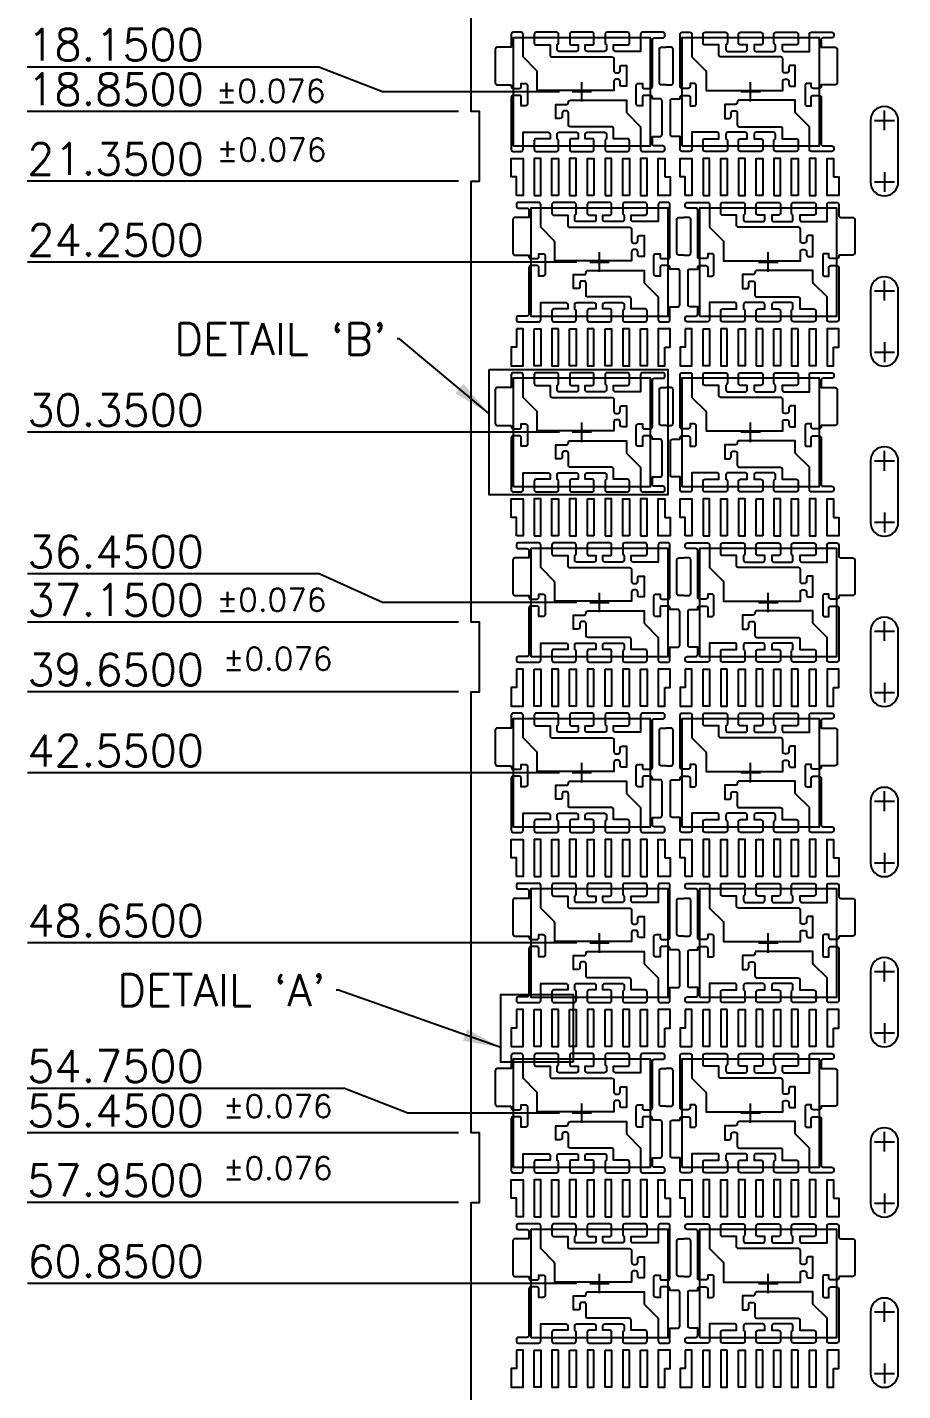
# Model space of a CAD drawing. Extents: x 37 to 266, y 59 to 387.
# Drawn here: x 39.7 to 108.7, y 213.3 to 320.8 of the extents above; entities that cross this region are included whole.
import ezdxf
from ezdxf.lldxf.tags import DXFTag

# ---------------------------------------------------------------- set-up
doc = ezdxf.new("R2010")
doc.units = 0
doc.header["$LTSCALE"] = 8
doc.header["$MEASUREMENT"] = 0
for name, color, linetype in [('CEN', 2, 'CENTER'), ('COIN-LINE', 4, 'Continuous'), ('DIM', 7, 'Continuous'), ('LF-LINE', 1, 'Continuous'), ('PKG-OUT', 3, 'HIDDEN')]:
    doc.layers.add(name, color=color, linetype=linetype)
doc.styles.add('SIMPLEX', font='SIMPLEX.shx', dxfattribs={"height": 3})
doc.styles.get("Standard").update_dxf_attribs({"font": 'SIMPLEX', "height": 3})
tags = doc.linetypes.add('CENTER', pattern=[2, 1.25, -0.25, 0.25, -0.25]).pattern_tags.tags
tags[10:11] = [DXFTag(74, 4), DXFTag(75, 0), DXFTag(340, '0'), DXFTag(46, 1.0), DXFTag(50, 0.0), DXFTag(44, 0.0), DXFTag(45, 0.0)]
tags[8:9] = [DXFTag(74, 4), DXFTag(75, 0), DXFTag(340, '0'), DXFTag(46, 1.0), DXFTag(50, 0.0), DXFTag(44, 0.0), DXFTag(45, 0.0)]
tags[6:7] = [DXFTag(74, 4), DXFTag(75, 0), DXFTag(340, '0'), DXFTag(46, 1.0), DXFTag(50, 0.0), DXFTag(44, 0.0), DXFTag(45, 0.0)]
tags[4:5] = [DXFTag(74, 4), DXFTag(75, 0), DXFTag(340, '0'), DXFTag(46, 1.0), DXFTag(50, 0.0), DXFTag(44, 0.0), DXFTag(45, 0.0)]
tags = doc.linetypes.add('HIDDEN', pattern=[0.375, 0.25, -0.125]).pattern_tags.tags
tags[6:7] = [DXFTag(74, 4), DXFTag(75, 0), DXFTag(340, '0'), DXFTag(46, 1.0), DXFTag(50, 0.0), DXFTag(44, 0.0), DXFTag(45, 0.0)]
tags[4:5] = [DXFTag(74, 4), DXFTag(75, 0), DXFTag(340, '0'), DXFTag(46, 1.0), DXFTag(50, 0.0), DXFTag(44, 0.0), DXFTag(45, 0.0)]
doc.dimstyles.get("Standard").update_dxf_attribs({"dimtxt": 0.18, "dimasz": 0.18, "dimexe": 0.18, "dimexo": 0.0625, "dimgap": 0.09, "dimtad": 0, "dimtih": 1, "dimtoh": 1, "dimdec": 4, "dimzin": 0, "dimdsep": 46, "dimtxsty": 'Standard', "dimcen": 0.09, "dimadec": 0, "dimazin": 0, "dimtfac": 1, "dimtdec": 4, "dimtofl": 0, "dimtmove": 0, "dimatfit": 3, "dimfxl": 1, "dimtolj": 1, "dimtzin": 0, "dimarcsym": 0})

# ---------------------------------------------------------------- blocks, each defined once
blk = doc.blocks.new('INT2')
for points in [[(2.527, 0.25), (2.527, 0.195, -0.414214), (2.457, 0.125), (2.24, 0.125, -0.414214), (2.17, 0.195), (2.17, 0.3), (2.02, 0.3, 0.414214), (1.95, 0.23), (1.95, -0.43, 0.414214), (2.02, -0.5), (2.17, -0.5), (2.17, -0.195, -0.414214), (2.24, -0.125), (2.457, -0.125, -0.414214), (2.527, -0.195), (2.527, -2.065, -0.414214), (2.457, -2.135), (2.175, -2.135, -0.414214), (2.105, -2.065), (2.105, -1.25), (1.621, -0.766, -0.198912), (1.6, -0.716), (1.6, -0.3), (-0.41, -0.3, 0.414214), (-0.48, -0.37), (-0.48, -0.38, -0.414214), (-0.55, -0.45), (-0.93, -0.45), (-0.93, -0.95), (-0.77, -0.95, 0.414214), (-0.7, -0.88), (-0.7, -0.75, -0.414214), (-0.63, -0.68), (-0.55, -0.68, -0.414214), (-0.48, -0.75), (-0.48, -1.18, 0.414214), (-0.41, -1.25), (1.065, -1.25, -0.414214), (1.135, -1.32), (1.135, -1.68), (1.635, -1.68, -0.414214), (1.705, -1.75), (1.705, -2.065, -0.414214), (1.635, -2.135), (0.905, -2.135, -0.414214), (0.835, -2.065), (0.835, -1.75, -0.331679), (0.885, -1.683), (0.885, -1.52, 0.414214), (0.815, -1.45), (0.195, -1.45, 0.414214), (0.125, -1.52), (0.125, -1.68), (0.365, -1.68, -0.414214), (0.435, -1.75), (0.435, -2.065, -0.414214), (0.365, -2.135), (-0.365, -2.135, -0.414214), (-0.435, -2.065), (-0.435, -1.75, -0.414214), (-0.365, -1.68), (-0.125, -1.68), (-0.125, -1.52, 0.414214), (-0.195, -1.45), (-0.815, -1.45, 0.414214), (-0.885, -1.52), (-0.885, -1.683, -0.331679), (-0.835, -1.75), (-0.835, -2.065, -0.414214), (-0.905, -2.135), (-1.635, -2.135, -0.414214), (-1.705, -2.065), (-1.705, -1.75, -0.414214), (-1.635, -1.68), (-1.135, -1.68), (-1.135, -1.52, 0.414214), (-1.205, -1.45), (-2.105, -1.45), (-2.105, -2.065, -0.414214), (-2.175, -2.135), (-2.905, -2.135, -0.414214), (-2.975, -2.065), (-2.975, -2.005, -0.414214), (-2.905, -1.935), (-2.598, -1.935, 0.414214), (-2.528, -1.865), (-2.528, -1.6), (-2.805, -1.6, -0.414214), (-2.875, -1.53), (-2.875, -0.32, -0.414214), (-2.805, -0.25), (-2.528, -0.25), (-2.528, -0.195, -0.414214), (-2.458, -0.125), (-2.24, -0.125, -0.414214), (-2.17, -0.195), (-2.17, -0.5), (-2.02, -0.5, 0.414214), (-1.95, -0.43), (-1.95, 0.23, 0.414214), (-2.02, 0.3), (-2.17, 0.3), (-2.17, 0.195, -0.414214), (-2.24, 0.125), (-2.458, 0.125, -0.414214), (-2.528, 0.195), (-2.528, 1.865, 0.414214), (-2.598, 1.935), (-2.905, 1.935, -0.414214), (-2.975, 2.005), (-2.975, 2.065, -0.414214), (-2.905, 2.135), (-2.175, 2.135, -0.414214), (-2.105, 2.065), (-2.105, 1.25), (-1.621, 0.766, -0.198912), (-1.6, 0.716), (-1.6, 0.05), (1.15, 0.05), (1.15, 0.38, -0.414214), (1.22, 0.45), (1.3, 0.45, -0.414214), (1.37, 0.38), (1.37, 0.27, 0.414214), (1.44, 0.2), (1.6, 0.2), (1.6, 0.95), (1.44, 0.95, 0.414214), (1.37, 0.88), (1.37, 0.75, -0.414214), (1.3, 0.68), (1.22, 0.68, -0.414214), (1.15, 0.75), (1.15, 1.18, 0.414214), (1.08, 1.25), (-1.065, 1.25, -0.414214), (-1.135, 1.32), (-1.135, 1.68), (-1.635, 1.68, -0.414214), (-1.705, 1.75), (-1.705, 2.065, -0.414214), (-1.635, 2.135), (-0.905, 2.135, -0.414214), (-0.835, 2.065), (-0.835, 1.75, -0.331679), (-0.885, 1.683), (-0.885, 1.52, 0.414214), (-0.815, 1.45), (-0.195, 1.45, 0.414214), (-0.125, 1.52), (-0.125, 1.68), (-0.365, 1.68, -0.414214), (-0.435, 1.75), (-0.435, 2.065, -0.414214), (-0.365, 2.135), (0.365, 2.135, -0.414214), (0.435, 2.065), (0.435, 1.75, -0.414214), (0.365, 1.68), (0.125, 1.68), (0.125, 1.52, 0.414214), (0.195, 1.45), (0.815, 1.45, 0.414214), (0.885, 1.52), (0.885, 1.683, -0.331679), (0.835, 1.75), (0.835, 2.065, -0.414214), (0.905, 2.135), (1.635, 2.135, -0.414214), (1.705, 2.065), (1.705, 1.75, -0.414214), (1.635, 1.68), (1.135, 1.68), (1.135, 1.52, 0.414214), (1.205, 1.45), (2.105, 1.45), (2.105, 2.065, -0.414214), (2.175, 2.135), (2.457, 2.135, -0.414214), (2.527, 2.065), (2.527, 1.67, 0.414214), (2.597, 1.6), (3.03, 1.6, -0.414214), (3.1, 1.53), (3.1, 0.32, -0.414214), (3.03, 0.25), (2.527, 0.25)], [(-3.025, 0.25), (-2.848, 0.25, 0.414214), (-2.778, 0.32), (-2.778, 1.53, 0.414214), (-2.848, 1.6), (-3.025, 1.6)]]:
    blk.add_lwpolyline(points, format="xyb")
at = {"layer": 'PKG-OUT'}
blk.add_lwpolyline([(-2.45, -1.95), (-2.45, 1.95), (2.45, 1.95), (2.45, -1.95)], close=True, dxfattribs=at)
blk = doc.blocks.new('INT1')
blk.add_lwpolyline([(1.22, 0.45, 0.414214), (1.15, 0.38), (1.15, 0.05), (-1.6, 0.05), (-1.6, 0.716, 0.198912), (-1.621, 0.766), (-2.105, 1.25), (-2.105, 2.065, 0.414214), (-2.175, 2.135), (-2.905, 2.135, 0.414214), (-2.975, 2.065), (-2.975, 2.005, 0.414214), (-2.905, 1.935), (-2.598, 1.935, -0.414214), (-2.528, 1.865), (-2.528, 1.6), (-3.03, 1.6, 0.414214), (-3.1, 1.53), (-3.1, 0.32, 0.414214), (-3.03, 0.25), (-2.528, 0.25), (-2.528, 0.195, 0.414214), (-2.458, 0.125), (-2.24, 0.125, 0.414214), (-2.17, 0.195), (-2.17, 0.3), (-2.02, 0.3, -0.414214), (-1.95, 0.23), (-1.95, -0.43, -0.414214), (-2.02, -0.5), (-2.17, -0.5), (-2.17, -0.195, 0.414214), (-2.24, -0.125), (-2.458, -0.125, 0.414214), (-2.528, -0.195), (-2.528, -1.865, -0.414214), (-2.598, -1.935), (-2.905, -1.935, 0.414214), (-2.975, -2.005), (-2.975, -2.065, 0.414214), (-2.905, -2.135), (-2.175, -2.135, 0.414214), (-2.105, -2.065), (-2.105, -1.45), (-1.205, -1.45, -0.414214), (-1.135, -1.52), (-1.135, -1.68), (-1.635, -1.68, 0.414214), (-1.705, -1.75), (-1.705, -2.065, 0.414214), (-1.635, -2.135), (-0.905, -2.135, 0.414214), (-0.835, -2.065), (-0.835, -1.75, 0.331679), (-0.885, -1.683), (-0.885, -1.52, -0.414214), (-0.815, -1.45), (-0.195, -1.45, -0.414214), (-0.125, -1.52), (-0.125, -1.68), (-0.365, -1.68, 0.414214), (-0.435, -1.75), (-0.435, -2.065, 0.414214), (-0.365, -2.135), (0.365, -2.135, 0.414214), (0.435, -2.065), (0.435, -1.75, 0.414214), (0.365, -1.68), (0.125, -1.68), (0.125, -1.52, -0.414214), (0.195, -1.45), (0.815, -1.45, -0.414214), (0.885, -1.52), (0.885, -1.683, 0.331679), (0.835, -1.75), (0.835, -2.065, 0.414214), (0.905, -2.135), (1.635, -2.135, 0.414214), (1.705, -2.065), (1.705, -1.75, 0.414214), (1.635, -1.68), (1.135, -1.68), (1.135, -1.32, 0.414214), (1.065, -1.25), (-0.41, -1.25, -0.414214), (-0.48, -1.18), (-0.48, -0.75, 0.414214), (-0.55, -0.68), (-0.63, -0.68, 0.414214), (-0.7, -0.75), (-0.7, -0.88, -0.414214), (-0.77, -0.95), (-0.93, -0.95), (-0.93, -0.45), (-0.55, -0.45, 0.414214), (-0.48, -0.38), (-0.48, -0.37, -0.414214), (-0.41, -0.3), (1.6, -0.3), (1.6, -0.716, 0.198912), (1.621, -0.766), (2.105, -1.25), (2.105, -2.065, 0.414214), (2.175, -2.135), (2.457, -2.135, 0.414214), (2.527, -2.065), (2.527, -1.6), (2.805, -1.6, 0.414214), (2.875, -1.53), (2.875, -0.32, 0.414214), (2.805, -0.25), (2.527, -0.25), (2.527, -0.195, 0.414214), (2.457, -0.125), (2.24, -0.125, 0.414214), (2.17, -0.195), (2.17, -0.5), (2.02, -0.5, -0.414214), (1.95, -0.43), (1.95, 0.23, -0.414214), (2.02, 0.3), (2.17, 0.3), (2.17, 0.195, 0.414214), (2.24, 0.125), (2.457, 0.125, 0.414214), (2.527, 0.195), (2.527, 2.065, 0.414214), (2.457, 2.135), (2.175, 2.135, 0.414214), (2.105, 2.065), (2.105, 1.45), (1.205, 1.45, -0.414214), (1.135, 1.52), (1.135, 1.68), (1.635, 1.68, 0.414214), (1.705, 1.75), (1.705, 2.065, 0.414214), (1.635, 2.135), (0.905, 2.135, 0.414214), (0.835, 2.065), (0.835, 1.75, 0.331679), (0.885, 1.683), (0.885, 1.52, -0.414214), (0.815, 1.45), (0.195, 1.45, -0.414214), (0.125, 1.52), (0.125, 1.68), (0.365, 1.68, 0.414214), (0.435, 1.75), (0.435, 2.065, 0.414214), (0.365, 2.135), (-0.365, 2.135, 0.414214), (-0.435, 2.065), (-0.435, 1.75, 0.414214), (-0.365, 1.68), (-0.125, 1.68), (-0.125, 1.52, -0.414214), (-0.195, 1.45), (-0.815, 1.45, -0.414214), (-0.885, 1.52), (-0.885, 1.683, 0.331679), (-0.835, 1.75), (-0.835, 2.065, 0.414214), (-0.905, 2.135), (-1.635, 2.135, 0.414214), (-1.705, 2.065), (-1.705, 1.75, 0.414214), (-1.635, 1.68), (-1.135, 1.68), (-1.135, 1.32, 0.414214), (-1.065, 1.25), (1.08, 1.25, -0.414214), (1.15, 1.18), (1.15, 0.75, 0.414214), (1.22, 0.68), (1.3, 0.68, 0.414214), (1.37, 0.75), (1.37, 0.88, -0.414214), (1.44, 0.95), (1.6, 0.95), (1.6, 0.2), (1.44, 0.2, -0.414214), (1.37, 0.27), (1.37, 0.38, 0.414214), (1.3, 0.45)], format="xyb", close=True)
blk.add_lwpolyline([(3.025, 0.25), (2.848, 0.25, -0.414214), (2.778, 0.32), (2.778, 1.53, -0.414214), (2.848, 1.6), (3.025, 1.6)], format="xyb")
at = {"layer": 'PKG-OUT'}
blk.add_lwpolyline([(-2.45, -1.95), (-2.45, 1.95), (2.45, 1.95), (2.45, -1.95)], close=True, dxfattribs=at)
blk = doc.blocks.new('INT4')
for points in [[(-2.528, -0.25), (-2.528, -0.195, -0.414214), (-2.458, -0.125), (-2.24, -0.125, -0.414214), (-2.17, -0.195), (-2.17, -0.5), (-2.02, -0.5, 0.414214), (-1.95, -0.43), (-1.95, 0.23, 0.414214), (-2.02, 0.3), (-2.17, 0.3), (-2.17, 0.195, -0.414214), (-2.24, 0.125), (-2.458, 0.125, -0.414214), (-2.528, 0.195), (-2.528, 2.065, -0.414214), (-2.458, 2.135), (-2.175, 2.135, -0.414214), (-2.105, 2.065), (-2.105, 1.25), (-1.621, 0.766, -0.198912), (-1.6, 0.716), (-1.6, 0.05), (1.15, 0.05), (1.15, 0.38, -0.414214), (1.22, 0.45), (1.3, 0.45, -0.414214), (1.37, 0.38), (1.37, 0.27, 0.414214), (1.44, 0.2), (1.6, 0.2), (1.6, 0.95), (1.44, 0.95, 0.414214), (1.37, 0.88), (1.37, 0.75, -0.414214), (1.3, 0.68), (1.22, 0.68, -0.414214), (1.15, 0.75), (1.15, 1.18, 0.414214), (1.08, 1.25), (-1.065, 1.25, -0.414214), (-1.135, 1.32), (-1.135, 1.68), (-1.635, 1.68, -0.414214), (-1.705, 1.75), (-1.705, 2.065, -0.414214), (-1.635, 2.135), (-0.905, 2.135, -0.414214), (-0.835, 2.065), (-0.835, 1.75, -0.331679), (-0.885, 1.683), (-0.885, 1.52, 0.414214), (-0.815, 1.45), (-0.195, 1.45, 0.414214), (-0.125, 1.52), (-0.125, 1.68), (-0.365, 1.68, -0.414214), (-0.435, 1.75), (-0.435, 2.065, -0.414214), (-0.365, 2.135), (0.365, 2.135, -0.414214), (0.435, 2.065), (0.435, 1.75, -0.414214), (0.365, 1.68), (0.125, 1.68), (0.125, 1.52, 0.414214), (0.195, 1.45), (0.815, 1.45, 0.414214), (0.885, 1.52), (0.885, 1.683, -0.331679), (0.835, 1.75), (0.835, 2.065, -0.414214), (0.905, 2.135), (1.635, 2.135, -0.414214), (1.705, 2.065), (1.705, 1.75, -0.414214), (1.635, 1.68), (1.135, 1.68), (1.135, 1.52, 0.414214), (1.205, 1.45), (2.105, 1.45), (2.105, 2.065, -0.414214), (2.175, 2.135), (2.905, 2.135, -0.414214), (2.975, 2.065), (2.975, 2.005, -0.414214), (2.905, 1.935), (2.597, 1.935, 0.414214), (2.527, 1.865), (2.527, 1.6), (3.03, 1.6, -0.414214), (3.1, 1.53), (3.1, 0.32, -0.414214), (3.03, 0.25), (2.527, 0.25), (2.527, 0.195, -0.414214), (2.457, 0.125), (2.24, 0.125, -0.414214), (2.17, 0.195), (2.17, 0.3), (2.02, 0.3, 0.414214), (1.95, 0.23), (1.95, -0.43, 0.414214), (2.02, -0.5), (2.17, -0.5), (2.17, -0.195, -0.414214), (2.24, -0.125), (2.457, -0.125, -0.414214), (2.527, -0.195), (2.527, -1.865, 0.414214), (2.597, -1.935), (2.905, -1.935, -0.414214), (2.975, -2.005), (2.975, -2.065, -0.414214), (2.905, -2.135), (2.175, -2.135, -0.414214), (2.105, -2.065), (2.105, -1.25), (1.621, -0.766, -0.198912), (1.6, -0.716), (1.6, -0.3), (-0.41, -0.3, 0.414214), (-0.48, -0.37), (-0.48, -0.38, -0.414214), (-0.55, -0.45), (-0.93, -0.45), (-0.93, -0.95), (-0.77, -0.95, 0.414214), (-0.7, -0.88), (-0.7, -0.75, -0.414214), (-0.63, -0.68), (-0.55, -0.68, -0.414214), (-0.48, -0.75), (-0.48, -1.18, 0.414214), (-0.41, -1.25), (1.065, -1.25, -0.414214), (1.135, -1.32), (1.135, -1.68), (1.635, -1.68, -0.414214), (1.705, -1.75), (1.705, -2.065, -0.414214), (1.635, -2.135), (0.905, -2.135, -0.414214), (0.835, -2.065), (0.835, -1.75, -0.331679), (0.885, -1.683), (0.885, -1.52, 0.414214), (0.815, -1.45), (0.195, -1.45, 0.414214), (0.125, -1.52), (0.125, -1.68), (0.365, -1.68, -0.414214), (0.435, -1.75), (0.435, -2.065, -0.414214), (0.365, -2.135), (-0.365, -2.135, -0.414214), (-0.435, -2.065), (-0.435, -1.75, -0.414214), (-0.365, -1.68), (-0.125, -1.68), (-0.125, -1.52, 0.414214), (-0.195, -1.45), (-0.815, -1.45, 0.414214), (-0.885, -1.52), (-0.885, -1.683, -0.331679), (-0.835, -1.75), (-0.835, -2.065, -0.414214), (-0.905, -2.135), (-1.635, -2.135, -0.414214), (-1.705, -2.065), (-1.705, -1.75, -0.414214), (-1.635, -1.68), (-1.135, -1.68), (-1.135, -1.52, 0.414214), (-1.205, -1.45), (-2.105, -1.45), (-2.105, -2.065, -0.414214), (-2.175, -2.135), (-2.458, -2.135, -0.414214), (-2.528, -2.065), (-2.528, -1.6), (-2.805, -1.6, -0.414214), (-2.875, -1.53), (-2.875, -0.32, -0.414214), (-2.805, -0.25), (-2.528, -0.25)], [(-3.025, 0.25), (-2.848, 0.25, 0.414214), (-2.778, 0.32), (-2.778, 1.53, 0.414214), (-2.848, 1.6), (-3.025, 1.6)]]:
    blk.add_lwpolyline(points, format="xyb")
at = {"layer": 'PKG-OUT'}
blk.add_lwpolyline([(-2.45, -1.95), (-2.45, 1.95), (2.45, 1.95), (2.45, -1.95)], close=True, dxfattribs=at)
blk = doc.blocks.new('INT3')
for points in [[(-2.528, 0.25), (-2.528, 0.195, 0.414214), (-2.458, 0.125), (-2.24, 0.125, 0.414214), (-2.17, 0.195), (-2.17, 0.3), (-2.02, 0.3, -0.414214), (-1.95, 0.23), (-1.95, -0.43, -0.414214), (-2.02, -0.5), (-2.17, -0.5), (-2.17, -0.195, 0.414214), (-2.24, -0.125), (-2.458, -0.125, 0.414214), (-2.528, -0.195), (-2.528, -2.065, 0.414214), (-2.458, -2.135), (-2.175, -2.135, 0.414214), (-2.105, -2.065), (-2.105, -1.45), (-1.205, -1.45, -0.414214), (-1.135, -1.52), (-1.135, -1.68), (-1.635, -1.68, 0.414214), (-1.705, -1.75), (-1.705, -2.065, 0.414214), (-1.635, -2.135), (-0.905, -2.135, 0.414214), (-0.835, -2.065), (-0.835, -1.75, 0.331679), (-0.885, -1.683), (-0.885, -1.52, -0.414214), (-0.815, -1.45), (-0.195, -1.45, -0.414214), (-0.125, -1.52), (-0.125, -1.68), (-0.365, -1.68, 0.414214), (-0.435, -1.75), (-0.435, -2.065, 0.414214), (-0.365, -2.135), (0.365, -2.135, 0.414214), (0.435, -2.065), (0.435, -1.75, 0.414214), (0.365, -1.68), (0.125, -1.68), (0.125, -1.52, -0.414214), (0.195, -1.45), (0.815, -1.45, -0.414214), (0.885, -1.52), (0.885, -1.683, 0.331679), (0.835, -1.75), (0.835, -2.065, 0.414214), (0.905, -2.135), (1.635, -2.135, 0.414214), (1.705, -2.065), (1.705, -1.75, 0.414214), (1.635, -1.68), (1.135, -1.68), (1.135, -1.32, 0.414214), (1.065, -1.25), (-0.41, -1.25, -0.414214), (-0.48, -1.18), (-0.48, -0.75, 0.414214), (-0.55, -0.68), (-0.63, -0.68, 0.414214), (-0.7, -0.75), (-0.7, -0.88, -0.414214), (-0.77, -0.95), (-0.93, -0.95), (-0.93, -0.45), (-0.55, -0.45, 0.414214), (-0.48, -0.38), (-0.48, -0.37, -0.414214), (-0.41, -0.3), (1.6, -0.3), (1.6, -0.716, 0.198912), (1.621, -0.766), (2.105, -1.25), (2.105, -2.065, 0.414214), (2.175, -2.135), (2.905, -2.135, 0.414214), (2.975, -2.065), (2.975, -2.005, 0.414214), (2.905, -1.935), (2.597, -1.935, -0.414214), (2.527, -1.865), (2.527, -1.6), (2.805, -1.6, 0.414214), (2.875, -1.53), (2.875, -0.32, 0.414214), (2.805, -0.25), (2.527, -0.25), (2.527, -0.195, 0.414214), (2.457, -0.125), (2.24, -0.125, 0.414214), (2.17, -0.195), (2.17, -0.5), (2.02, -0.5, -0.414214), (1.95, -0.43), (1.95, 0.23, -0.414214), (2.02, 0.3), (2.17, 0.3), (2.17, 0.195, 0.414214), (2.24, 0.125), (2.457, 0.125, 0.414214), (2.527, 0.195), (2.527, 1.865, -0.414214), (2.597, 1.935), (2.905, 1.935, 0.414214), (2.975, 2.005), (2.975, 2.065, 0.414214), (2.905, 2.135), (2.175, 2.135, 0.414214), (2.105, 2.065), (2.105, 1.45), (1.205, 1.45, -0.414214), (1.135, 1.52), (1.135, 1.68), (1.635, 1.68, 0.414214), (1.705, 1.75), (1.705, 2.065, 0.414214), (1.635, 2.135), (0.905, 2.135, 0.414214), (0.835, 2.065), (0.835, 1.75, 0.331679), (0.885, 1.683), (0.885, 1.52, -0.414214), (0.815, 1.45), (0.195, 1.45, -0.414214), (0.125, 1.52), (0.125, 1.68), (0.365, 1.68, 0.414214), (0.435, 1.75), (0.435, 2.065, 0.414214), (0.365, 2.135), (-0.365, 2.135, 0.414214), (-0.435, 2.065), (-0.435, 1.75, 0.414214), (-0.365, 1.68), (-0.125, 1.68), (-0.125, 1.52, -0.414214), (-0.195, 1.45), (-0.815, 1.45, -0.414214), (-0.885, 1.52), (-0.885, 1.683, 0.331679), (-0.835, 1.75), (-0.835, 2.065, 0.414214), (-0.905, 2.135), (-1.635, 2.135, 0.414214), (-1.705, 2.065), (-1.705, 1.75, 0.414214), (-1.635, 1.68), (-1.135, 1.68), (-1.135, 1.32, 0.414214), (-1.065, 1.25), (1.08, 1.25, -0.414214), (1.15, 1.18), (1.15, 0.75, 0.414214), (1.22, 0.68), (1.3, 0.68, 0.414214), (1.37, 0.75), (1.37, 0.88, -0.414214), (1.44, 0.95), (1.6, 0.95), (1.6, 0.2), (1.44, 0.2, -0.414214), (1.37, 0.27), (1.37, 0.38, 0.414214), (1.3, 0.45), (1.22, 0.45, 0.414214), (1.15, 0.38), (1.15, 0.05), (-1.6, 0.05), (-1.6, 0.716, 0.198912), (-1.621, 0.766), (-2.105, 1.25), (-2.105, 2.065, 0.414214), (-2.175, 2.135), (-2.458, 2.135, 0.414214), (-2.528, 2.065), (-2.528, 1.6), (-3.03, 1.6, 0.414214), (-3.1, 1.53), (-3.1, 0.32, 0.414214), (-3.03, 0.25), (-2.528, 0.25)], [(3.025, 0.25), (2.848, 0.25, -0.414214), (2.778, 0.32), (2.778, 1.53, -0.414214), (2.848, 1.6), (3.025, 1.6)]]:
    blk.add_lwpolyline(points, format="xyb")
at = {"layer": 'PKG-OUT'}
blk.add_lwpolyline([(-2.45, -1.95), (-2.45, 1.95), (2.45, 1.95), (2.45, -1.95)], close=True, dxfattribs=at)

msp = doc.modelspace()

# ---------------------------------------------------------------- linework, layer by layer
for points in [[(78.22, 307.5), (78.22, 308.96), (77.81, 308.96), (77.81, 310.42), (78.74, 310.42), (78.74, 307.5)], [(79.62, 307.5), (80.13, 307.5), (80.13, 310.42), (79.62, 310.42)], [(81.53, 307.5), (81.01, 307.5), (81.01, 310.42), (81.53, 310.42)], [(82.41, 307.5), (82.93, 307.5), (82.93, 310.42), (82.41, 310.42)], [(84.32, 307.5), (83.81, 307.5), (83.81, 310.41), (83.82, 310.42), (84.32, 310.42)], [(85.2, 307.5), (85.72, 307.5), (85.72, 310.42), (85.2, 310.42)], [(87.12, 307.5), (86.6, 307.5), (86.6, 310.42), (87.12, 310.42)], [(88, 307.51), (88.01, 307.5), (88.52, 307.5), (88.52, 310.42), (88, 310.42)], [(89.91, 308.96), (90.33, 308.96), (90.33, 307.5), (89.4, 307.5), (89.4, 310.42), (89.91, 310.42)], [(91.53, 307.5), (91.53, 308.96), (91.12, 308.96), (91.12, 310.42), (92.05, 310.42), (92.05, 307.5)], [(92.93, 307.5), (93.44, 307.5), (93.44, 310.42), (92.93, 310.42)], [(94.84, 307.5), (94.32, 307.5), (94.32, 310.42), (94.84, 310.42)], [(95.72, 307.5), (96.24, 307.5), (96.24, 310.42), (95.72, 310.42)], [(97.63, 307.5), (97.12, 307.5), (97.12, 310.41), (97.13, 310.42), (97.63, 310.42)], [(98.51, 307.5), (99.03, 307.5), (99.03, 310.42), (98.51, 310.42)], [(100.43, 307.5), (99.91, 307.5), (99.91, 310.42), (100.43, 310.42)], [(101.31, 307.51), (101.32, 307.5), (101.83, 307.5), (101.83, 310.42), (101.31, 310.42)], [(103.22, 308.96), (103.64, 308.96), (103.64, 307.5), (102.71, 307.5), (102.71, 310.42), (103.22, 310.42)], [(78.22, 297), (78.22, 295.54), (77.81, 295.54), (77.81, 294.08), (78.74, 294.08), (78.74, 297)], [(79.62, 297), (80.13, 297), (80.13, 294.08), (79.62, 294.08)], [(81.53, 297), (81.01, 297), (81.01, 294.08), (81.53, 294.08)], [(82.41, 297), (82.93, 297), (82.93, 294.08), (82.41, 294.08)], [(84.32, 297), (83.81, 297), (83.81, 294.09), (83.82, 294.08), (84.32, 294.08)], [(85.2, 297), (85.72, 297), (85.72, 294.08), (85.2, 294.08)], [(87.12, 297), (86.6, 297), (86.6, 294.08), (87.12, 294.08)], [(88, 296.99), (88.01, 297), (88.52, 297), (88.52, 294.08), (88, 294.08)], [(89.91, 295.54), (90.33, 295.54), (90.33, 297), (89.4, 297), (89.4, 294.08), (89.91, 294.08)], [(91.53, 297), (91.53, 295.54), (91.12, 295.54), (91.12, 294.08), (92.05, 294.08), (92.05, 297)], [(92.93, 297), (93.44, 297), (93.44, 294.08), (92.93, 294.08)], [(94.84, 297), (94.32, 297), (94.32, 294.08), (94.84, 294.08)], [(95.72, 297), (96.24, 297), (96.24, 294.08), (95.72, 294.08)], [(97.63, 297), (97.12, 297), (97.12, 294.09), (97.13, 294.08), (97.63, 294.08)], [(98.51, 297), (99.03, 297), (99.03, 294.08), (98.51, 294.08)], [(100.43, 297), (99.91, 297), (99.91, 294.08), (100.43, 294.08)], [(101.31, 296.99), (101.32, 297), (101.83, 297), (101.83, 294.08), (101.31, 294.08)], [(103.22, 295.54), (103.64, 295.54), (103.64, 297), (102.71, 297), (102.71, 294.08), (103.22, 294.08)], [(78.22, 280.66), (78.22, 282.12), (77.81, 282.12), (77.81, 283.58), (78.74, 283.58), (78.74, 280.66)], [(79.62, 280.66), (80.13, 280.66), (80.13, 283.58), (79.62, 283.58)], [(81.53, 280.66), (81.01, 280.66), (81.01, 283.58), (81.53, 283.58)], [(82.41, 280.66), (82.93, 280.66), (82.93, 283.58), (82.41, 283.58)], [(84.32, 280.66), (83.81, 280.66), (83.81, 283.57), (83.82, 283.58), (84.32, 283.58)], [(85.2, 280.66), (85.72, 280.66), (85.72, 283.58), (85.2, 283.58)], [(87.12, 280.66), (86.6, 280.66), (86.6, 283.58), (87.12, 283.58)], [(88, 280.67), (88.01, 280.66), (88.52, 280.66), (88.52, 283.58), (88, 283.58)], [(89.91, 282.12), (90.33, 282.12), (90.33, 280.66), (89.4, 280.66), (89.4, 283.58), (89.91, 283.58)], [(91.53, 280.66), (91.53, 282.12), (91.12, 282.12), (91.12, 283.58), (92.05, 283.58), (92.05, 280.66)], [(92.93, 280.66), (93.44, 280.66), (93.44, 283.58), (92.93, 283.58)], [(94.84, 280.66), (94.32, 280.66), (94.32, 283.58), (94.84, 283.58)], [(95.72, 280.66), (96.24, 280.66), (96.24, 283.58), (95.72, 283.58)], [(97.63, 280.66), (97.12, 280.66), (97.12, 283.57), (97.13, 283.58), (97.63, 283.58)], [(98.51, 280.66), (99.03, 280.66), (99.03, 283.58), (98.51, 283.58)], [(100.43, 280.66), (99.91, 280.66), (99.91, 283.58), (100.43, 283.58)], [(101.31, 280.67), (101.32, 280.66), (101.83, 280.66), (101.83, 283.58), (101.31, 283.58)], [(103.22, 282.12), (103.64, 282.12), (103.64, 280.66), (102.71, 280.66), (102.71, 283.58), (103.22, 283.58)], [(78.22, 270.16), (78.22, 268.7), (77.81, 268.7), (77.81, 267.24), (78.74, 267.24), (78.74, 270.16)], [(79.62, 270.16), (80.13, 270.16), (80.13, 267.24), (79.62, 267.24)], [(81.53, 270.16), (81.01, 270.16), (81.01, 267.24), (81.53, 267.24)], [(82.41, 270.16), (82.93, 270.16), (82.93, 267.24), (82.41, 267.24)], [(84.32, 270.16), (83.81, 270.16), (83.81, 267.25), (83.82, 267.24), (84.32, 267.24)], [(85.2, 270.16), (85.72, 270.16), (85.72, 267.24), (85.2, 267.24)], [(87.12, 270.16), (86.6, 270.16), (86.6, 267.24), (87.12, 267.24)], [(88, 270.15), (88.01, 270.16), (88.52, 270.16), (88.52, 267.24), (88, 267.24)], [(89.91, 268.7), (90.33, 268.7), (90.33, 270.16), (89.4, 270.16), (89.4, 267.24), (89.91, 267.24)], [(91.53, 270.16), (91.53, 268.7), (91.12, 268.7), (91.12, 267.24), (92.05, 267.24), (92.05, 270.16)], [(92.93, 270.16), (93.44, 270.16), (93.44, 267.24), (92.93, 267.24)], [(94.84, 270.16), (94.32, 270.16), (94.32, 267.24), (94.84, 267.24)], [(95.72, 270.16), (96.24, 270.16), (96.24, 267.24), (95.72, 267.24)], [(97.63, 270.16), (97.12, 270.16), (97.12, 267.25), (97.13, 267.24), (97.63, 267.24)], [(98.51, 270.16), (99.03, 270.16), (99.03, 267.24), (98.51, 267.24)], [(100.43, 270.16), (99.91, 270.16), (99.91, 267.24), (100.43, 267.24)], [(101.31, 270.15), (101.32, 270.16), (101.83, 270.16), (101.83, 267.24), (101.31, 267.24)], [(103.22, 268.7), (103.64, 268.7), (103.64, 270.16), (102.71, 270.16), (102.71, 267.24), (103.22, 267.24)], [(78.22, 253.82), (78.22, 255.28), (77.81, 255.28), (77.81, 256.74), (78.74, 256.74), (78.74, 253.82)], [(79.62, 253.82), (80.13, 253.82), (80.13, 256.74), (79.62, 256.74)], [(81.53, 253.82), (81.01, 253.82), (81.01, 256.74), (81.53, 256.74)], [(82.41, 253.82), (82.93, 253.82), (82.93, 256.74), (82.41, 256.74)], [(84.32, 253.82), (83.81, 253.82), (83.81, 256.73), (83.82, 256.74), (84.32, 256.74)], [(85.2, 253.82), (85.72, 253.82), (85.72, 256.74), (85.2, 256.74)], [(87.12, 253.82), (86.6, 253.82), (86.6, 256.74), (87.12, 256.74)], [(88, 253.83), (88.01, 253.82), (88.52, 253.82), (88.52, 256.74), (88, 256.74)], [(89.91, 255.28), (90.33, 255.28), (90.33, 253.82), (89.4, 253.82), (89.4, 256.74), (89.91, 256.74)], [(91.53, 253.82), (91.53, 255.28), (91.12, 255.28), (91.12, 256.74), (92.05, 256.74), (92.05, 253.82)], [(92.93, 253.82), (93.44, 253.82), (93.44, 256.74), (92.93, 256.74)], [(94.84, 253.82), (94.32, 253.82), (94.32, 256.74), (94.84, 256.74)], [(95.72, 253.82), (96.24, 253.82), (96.24, 256.74), (95.72, 256.74)], [(97.63, 253.82), (97.12, 253.82), (97.12, 256.73), (97.13, 256.74), (97.63, 256.74)], [(98.51, 253.82), (99.03, 253.82), (99.03, 256.74), (98.51, 256.74)], [(100.43, 253.82), (99.91, 253.82), (99.91, 256.74), (100.43, 256.74)], [(101.31, 253.83), (101.32, 253.82), (101.83, 253.82), (101.83, 256.74), (101.31, 256.74)], [(103.22, 255.28), (103.64, 255.28), (103.64, 253.82), (102.71, 253.82), (102.71, 256.74), (103.22, 256.74)], [(78.22, 243.32), (78.22, 241.86), (77.81, 241.86), (77.81, 240.4), (78.74, 240.4), (78.74, 243.32)], [(79.62, 243.32), (80.13, 243.32), (80.13, 240.4), (79.62, 240.4)], [(81.53, 243.32), (81.01, 243.32), (81.01, 240.4), (81.53, 240.4)], [(82.41, 243.32), (82.93, 243.32), (82.93, 240.4), (82.41, 240.4)], [(84.32, 243.32), (83.81, 243.32), (83.81, 240.41), (83.82, 240.4), (84.32, 240.4)], [(85.2, 243.32), (85.72, 243.32), (85.72, 240.4), (85.2, 240.4)], [(87.12, 243.32), (86.6, 243.32), (86.6, 240.4), (87.12, 240.4)], [(88, 243.31), (88.01, 243.32), (88.52, 243.32), (88.52, 240.4), (88, 240.4)], [(89.91, 241.86), (90.33, 241.86), (90.33, 243.32), (89.4, 243.32), (89.4, 240.4), (89.91, 240.4)], [(91.53, 243.32), (91.53, 241.86), (91.12, 241.86), (91.12, 240.4), (92.05, 240.4), (92.05, 243.32)], [(92.93, 243.32), (93.44, 243.32), (93.44, 240.4), (92.93, 240.4)], [(94.84, 243.32), (94.32, 243.32), (94.32, 240.4), (94.84, 240.4)], [(95.72, 243.32), (96.24, 243.32), (96.24, 240.4), (95.72, 240.4)], [(97.63, 243.32), (97.12, 243.32), (97.12, 240.41), (97.13, 240.4), (97.63, 240.4)], [(98.51, 243.32), (99.03, 243.32), (99.03, 240.4), (98.51, 240.4)], [(100.43, 243.32), (99.91, 243.32), (99.91, 240.4), (100.43, 240.4)], [(101.31, 243.31), (101.32, 243.32), (101.83, 243.32), (101.83, 240.4), (101.31, 240.4)], [(103.22, 241.86), (103.64, 241.86), (103.64, 243.32), (102.71, 243.32), (102.71, 240.4), (103.22, 240.4)], [(78.22, 226.98), (78.22, 228.44), (77.81, 228.44), (77.81, 229.9), (78.74, 229.9), (78.74, 226.98)], [(79.62, 226.98), (80.13, 226.98), (80.13, 229.9), (79.62, 229.9)], [(81.53, 226.98), (81.01, 226.98), (81.01, 229.9), (81.53, 229.9)], [(82.41, 226.98), (82.93, 226.98), (82.93, 229.9), (82.41, 229.9)], [(84.32, 226.98), (83.81, 226.98), (83.81, 229.89), (83.82, 229.9), (84.32, 229.9)], [(85.2, 226.98), (85.72, 226.98), (85.72, 229.9), (85.2, 229.9)], [(87.12, 226.98), (86.6, 226.98), (86.6, 229.9), (87.12, 229.9)], [(88, 226.99), (88.01, 226.98), (88.52, 226.98), (88.52, 229.9), (88, 229.9)], [(89.91, 228.44), (90.33, 228.44), (90.33, 226.98), (89.4, 226.98), (89.4, 229.9), (89.91, 229.9)], [(91.53, 226.98), (91.53, 228.44), (91.12, 228.44), (91.12, 229.9), (92.05, 229.9), (92.05, 226.98)], [(92.93, 226.98), (93.44, 226.98), (93.44, 229.9), (92.93, 229.9)], [(94.84, 226.98), (94.32, 226.98), (94.32, 229.9), (94.84, 229.9)], [(95.72, 226.98), (96.24, 226.98), (96.24, 229.9), (95.72, 229.9)], [(97.63, 226.98), (97.12, 226.98), (97.12, 229.89), (97.13, 229.9), (97.63, 229.9)], [(98.51, 226.98), (99.03, 226.98), (99.03, 229.9), (98.51, 229.9)], [(100.43, 226.98), (99.91, 226.98), (99.91, 229.9), (100.43, 229.9)], [(101.31, 226.99), (101.32, 226.98), (101.83, 226.98), (101.83, 229.9), (101.31, 229.9)], [(103.22, 228.44), (103.64, 228.44), (103.64, 226.98), (102.71, 226.98), (102.71, 229.9), (103.22, 229.9)], [(78.22, 216.48), (78.22, 215.02), (77.81, 215.02), (77.81, 213.56), (78.74, 213.56), (78.74, 216.48)], [(79.62, 216.48), (80.13, 216.48), (80.13, 213.56), (79.62, 213.56)], [(81.53, 216.48), (81.01, 216.48), (81.01, 213.56), (81.53, 213.56)], [(82.41, 216.48), (82.93, 216.48), (82.93, 213.56), (82.41, 213.56)], [(84.32, 216.48), (83.81, 216.48), (83.81, 213.57), (83.82, 213.56), (84.32, 213.56)], [(85.2, 216.48), (85.72, 216.48), (85.72, 213.56), (85.2, 213.56)], [(87.12, 216.48), (86.6, 216.48), (86.6, 213.56), (87.12, 213.56)], [(88, 216.47), (88.01, 216.48), (88.52, 216.48), (88.52, 213.56), (88, 213.56)], [(89.91, 215.02), (90.33, 215.02), (90.33, 216.48), (89.4, 216.48), (89.4, 213.56), (89.91, 213.56)], [(91.53, 216.48), (91.53, 215.02), (91.12, 215.02), (91.12, 213.56), (92.05, 213.56), (92.05, 216.48)], [(92.93, 216.48), (93.44, 216.48), (93.44, 213.56), (92.93, 213.56)], [(94.84, 216.48), (94.32, 216.48), (94.32, 213.56), (94.84, 213.56)], [(95.72, 216.48), (96.24, 216.48), (96.24, 213.56), (95.72, 213.56)], [(97.63, 216.48), (97.12, 216.48), (97.12, 213.57), (97.13, 213.56), (97.63, 213.56)], [(98.51, 216.48), (99.03, 216.48), (99.03, 213.56), (98.51, 213.56)], [(100.43, 216.48), (99.91, 216.48), (99.91, 213.56), (100.43, 213.56)], [(101.31, 216.47), (101.32, 216.48), (101.83, 216.48), (101.83, 213.56), (101.31, 213.56)], [(103.22, 215.02), (103.64, 215.02), (103.64, 216.48), (102.71, 216.48), (102.71, 213.56), (103.22, 213.56)]]:
    msp.add_lwpolyline(points, close=True)
at = {"layer": 'CEN'}
for p, q in [((83.37, 314.9), (83.37, 316.44)), ((96.68, 314.9), (96.68, 316.44)), ((84.14, 315.67), (82.6, 315.67)), ((97.45, 315.67), (95.91, 315.67)), ((107.22, 312.64), (107.22, 314.21)), ((106.44, 313.41), (108.02, 313.41)), ((106.44, 308.57), (108.02, 308.57)), ((107.22, 309.35), (107.22, 307.78)), ((83.99, 302.25), (85.53, 302.25)), ((84.76, 301.48), (84.76, 303.02)), ((97.3, 302.25), (98.84, 302.25)), ((98.07, 301.48), (98.07, 303.02)), ((106.44, 299.99), (108.02, 299.99)), ((107.22, 299.22), (107.22, 300.79)), ((107.22, 295.93), (107.22, 294.36)), ((106.44, 295.15), (108.02, 295.15)), ((83.37, 288.06), (83.37, 289.6)), ((96.68, 288.06), (96.68, 289.6)), ((84.14, 288.83), (82.6, 288.83)), ((97.45, 288.83), (95.91, 288.83)), ((107.22, 285.8), (107.22, 287.37)), ((106.44, 286.58), (108.02, 286.58)), ((106.44, 281.74), (108.02, 281.74)), ((107.22, 282.51), (107.22, 280.94)), ((83.99, 275.41), (85.53, 275.41)), ((84.76, 274.64), (84.76, 276.18)), ((97.3, 275.41), (98.84, 275.41)), ((98.07, 274.64), (98.07, 276.18)), ((106.44, 273.15), (108.02, 273.15)), ((107.22, 272.38), (107.22, 273.95)), ((107.22, 269.09), (107.22, 267.52)), ((106.44, 268.31), (108.02, 268.31)), ((83.37, 261.22), (83.37, 262.76)), ((96.68, 261.22), (96.68, 262.76)), ((84.14, 261.99), (82.6, 261.99)), ((97.45, 261.99), (95.91, 261.99)), ((107.22, 258.96), (107.22, 260.53)), ((106.44, 259.74), (108.02, 259.74)), ((106.44, 254.9), (108.02, 254.9)), ((107.22, 255.67), (107.22, 254.1)), ((83.99, 248.57), (85.53, 248.57)), ((84.76, 247.8), (84.76, 249.34)), ((97.3, 248.57), (98.84, 248.57)), ((98.07, 247.8), (98.07, 249.34)), ((106.44, 246.32), (108.02, 246.32)), ((107.22, 245.54), (107.22, 247.11)), ((107.22, 242.25), (107.22, 240.68)), ((106.44, 241.48), (108.02, 241.48)), ((83.37, 234.38), (83.37, 235.92)), ((96.68, 234.38), (96.68, 235.92)), ((84.14, 235.15), (82.6, 235.15)), ((97.45, 235.15), (95.91, 235.15)), ((107.22, 232.12), (107.22, 233.69)), ((106.44, 232.9), (108.02, 232.9)), ((106.44, 228.06), (108.02, 228.06)), ((107.22, 228.83), (107.22, 227.26)), ((83.99, 221.73), (85.53, 221.73)), ((84.76, 220.96), (84.76, 222.5)), ((97.3, 221.73), (98.84, 221.73)), ((98.07, 220.96), (98.07, 222.5)), ((106.44, 219.48), (108.02, 219.48)), ((107.22, 218.7), (107.22, 220.27)), ((107.22, 215.41), (107.22, 213.84)), ((106.44, 214.64), (108.02, 214.64))]:
    msp.add_line(p, q, dxfattribs=at)
at = {"layer": 'COIN-LINE'}
for p, q in [((67.66, 315.67), (62.65, 317.63)), ((67.65, 314.13), (62.65, 314.13)), ((67.65, 308.63), (62.65, 308.63)), ((67.66, 302.25), (62.66, 302.25)), ((67.66, 288.83), (62.66, 288.83)), ((67.66, 275.41), (62.66, 277.67)), ((67.66, 273.87), (62.66, 273.87)), ((67.66, 268.37), (62.66, 268.37)), ((67.66, 261.99), (62.66, 261.99)), ((67.66, 248.57), (62.66, 248.57)), ((69.66, 235.15), (64.65, 237.11)), ((67.65, 233.61), (62.65, 233.61)), ((67.65, 228.11), (62.65, 228.11)), ((67.66, 221.73), (62.66, 221.73))]:
    msp.add_line(p, q, dxfattribs=at)
at = {"layer": 'DIM'}
for p, q in [((62.65, 317.63), (39.65, 317.63)), ((81.6, 315.67), (67.66, 315.67)), ((62.65, 314.13), (39.65, 314.13)), ((73.65, 314.13), (67.65, 314.13)), ((62.65, 308.63), (39.65, 308.63)), ((73.65, 308.63), (67.65, 308.63)), ((62.66, 302.25), (39.66, 302.25)), ((82.99, 302.25), (67.66, 302.25)), ((62.66, 288.83), (39.66, 288.83)), ((81.6, 288.83), (67.66, 288.83)), ((62.66, 277.67), (39.66, 277.67)), ((82.99, 275.41), (67.66, 275.41)), ((62.66, 273.87), (39.66, 273.87)), ((73.66, 273.87), (67.66, 273.87)), ((62.66, 268.37), (39.66, 268.37)), ((73.66, 268.37), (67.66, 268.37)), ((62.66, 261.99), (39.66, 261.99)), ((81.6, 261.99), (67.66, 261.99)), ((62.66, 248.57), (39.66, 248.57)), ((82.99, 248.57), (67.66, 248.57)), ((64.65, 237.11), (39.65, 237.11)), ((81.6, 235.15), (69.66, 235.15)), ((62.65, 233.61), (39.65, 233.61)), ((73.65, 233.61), (67.65, 233.61)), ((62.65, 228.11), (39.65, 228.11)), ((73.65, 228.11), (67.65, 228.11)), ((62.66, 221.73), (39.66, 221.73)), ((82.99, 221.73), (67.66, 221.73))]:
    msp.add_line(p, q, dxfattribs=at)
at = {"layer": 'LF-LINE'}
msp.add_lwpolyline([(74.65, 186.17), (74.65, 228.11), (75.31, 228.11), (75.31, 233.61), (74.65, 233.61), (74.65, 268.37), (75.31, 268.37), (75.31, 273.87), (74.65, 273.87), (74.65, 308.63), (75.31, 308.63), (75.31, 314.13), (74.65, 314.13), (74.65, 351.23), (75.31, 351.23), (75.31, 358.06), (78.68, 360), (145.86, 360, -0.035381), (145.27, 274.39, 0.036316), (145.86, 177.4), (78.68, 177.4), (75.31, 179.34), (75.31, 186.17), (74.65, 186.17)], format="xyb", dxfattribs=at)
for points in [[(108.32, 308.57), (108.32, 313.41, 1), (106.12, 313.41), (106.12, 308.57, 1)], [(108.32, 295.15), (108.32, 299.99, 1), (106.12, 299.99), (106.12, 295.15, 1)], [(108.32, 281.74), (108.32, 286.58, 1), (106.12, 286.58), (106.12, 281.74, 1)], [(108.32, 268.31), (108.32, 273.15, 1), (106.12, 273.15), (106.12, 268.31, 1)], [(108.32, 254.9), (108.32, 259.74, 1), (106.12, 259.74), (106.12, 254.9, 1)], [(108.32, 241.48), (108.32, 246.32, 1), (106.12, 246.32), (106.12, 241.48, 1)], [(108.32, 228.06), (108.32, 232.9, 1), (106.12, 232.9), (106.12, 228.06, 1)], [(108.32, 214.64), (108.32, 219.48, 1), (106.12, 219.48), (106.12, 214.64, 1)]]:
    msp.add_lwpolyline(points, format="xyb", close=True, dxfattribs=at)
at = {"layer": 'PKG-OUT'}
for points in [[(76.06, 293.79), (90.15, 293.79), (90.15, 283.91), (76.06, 283.91)], [(82.7, 239.18), (76.99, 239.18), (76.99, 244.51), (82.7, 244.51)]]:
    msp.add_lwpolyline(points, close=True, dxfattribs=at)

# ---------------------------------------------------------------- block references
at = {"xscale": 2.199999999999988, "yscale": 2.199999999999988, "zscale": 2.199999999999988}
for name, p in [('INT1', (84.76, 302.25)), ('INT2', (98.07, 302.25)), ('INT1', (84.76, 275.41)), ('INT2', (98.07, 275.41)), ('INT1', (84.76, 248.57)), ('INT2', (98.07, 248.57)), ('INT1', (84.76, 221.73)), ('INT2', (98.07, 221.73))]:
    msp.add_blockref(name, p, dxfattribs=at)
at = {"layer": 'DIM', "xscale": 2.2, "yscale": 2.2, "zscale": 2.2}
for name, p in [('INT3', (83.37, 315.67)), ('INT4', (96.68, 315.67)), ('INT3', (83.37, 288.83)), ('INT4', (96.68, 288.83)), ('INT3', (83.37, 261.99)), ('INT4', (96.68, 261.99)), ('INT3', (83.37, 235.15)), ('INT4', (96.68, 235.15))]:
    msp.add_blockref(name, p, dxfattribs=at)

# ---------------------------------------------------------------- texts
at = {"layer": 'DIM', "style": 'SIMPLEX'}
for s, height, p in [('18.1500', 2.5, (39.65, 318.13)), ('18.8500', 2.5, (39.65, 314.63)), ('%%p0.076', 1.8, (54.52, 314.84)), ('%%p0.076', 1.8, (54.59, 310.21)), ('21.3500', 2.5, (39.65, 309.13)), ('24.2500', 2.5, (39.66, 302.75)), ('30.3500', 2.5, (39.66, 289.33)), ('36.4500', 2.5, (39.66, 278.17)), ('37.1500', 2.5, (39.66, 274.37)), ('%%p0.076', 1.8, (54.59, 274.72)), ('39.6500', 2.5, (39.66, 268.87)), ('%%p0.076', 1.8, (55.08, 270.08)), ('42.5500', 2.5, (39.66, 262.49)), ('48.6500', 2.5, (39.66, 249.07)), ('54.7500', 2.5, (39.65, 237.61)), ('55.4500', 2.5, (39.65, 234.11)), ('%%p0.076', 1.8, (55.08, 234.8)), ('57.9500', 2.5, (39.65, 228.61)), ('%%p0.076', 1.8, (55.08, 229.92)), ('60.8500', 2.5, (39.66, 222.23))]:
    msp.add_text(s, height=height, dxfattribs=at).set_placement(p)
at = {"layer": 'DIM', "char_height": 2.5, "attachment_point": 9, "style": 'SIMPLEX'}
for s, insert in [("\\A1;DETAIL `B'", (67.97, 294.94)), ("\\A1;DETAIL `A'", (63.16, 243.6))]:
    msp.add_mtext(s, dxfattribs=dict(at, insert=insert))

# ---------------------------------------------------------------- leaders
at = {"layer": 'DIM', "annotation_type": 0, "has_hookline": 1, "hookline_direction": 1}
for points, text_width in [([(76.02, 290.35), (69, 296.19), (68.82, 296.19)], 18.57), ([(76.99, 240.32), (64.19, 244.85), (64.01, 244.85)], 18.69)]:
    msp.add_leader(points, dimstyle='Standard', override={"dimtxt": 2.5, "dimasz": 3, "dimexe": 1, "dimexo": 1, "dimgap": 0.85, "dimtad": 0, "dimtih": 0, "dimtoh": 0, "dimtxsty": 'SIMPLEX', "dimcen": 0, "dimtp": 0.002, "dimtm": 0.002, "dimtofl": 1, "dimatfit": 0}, dxfattribs=dict(at, text_width=text_width))

doc.saveas('drawing.dxf')
